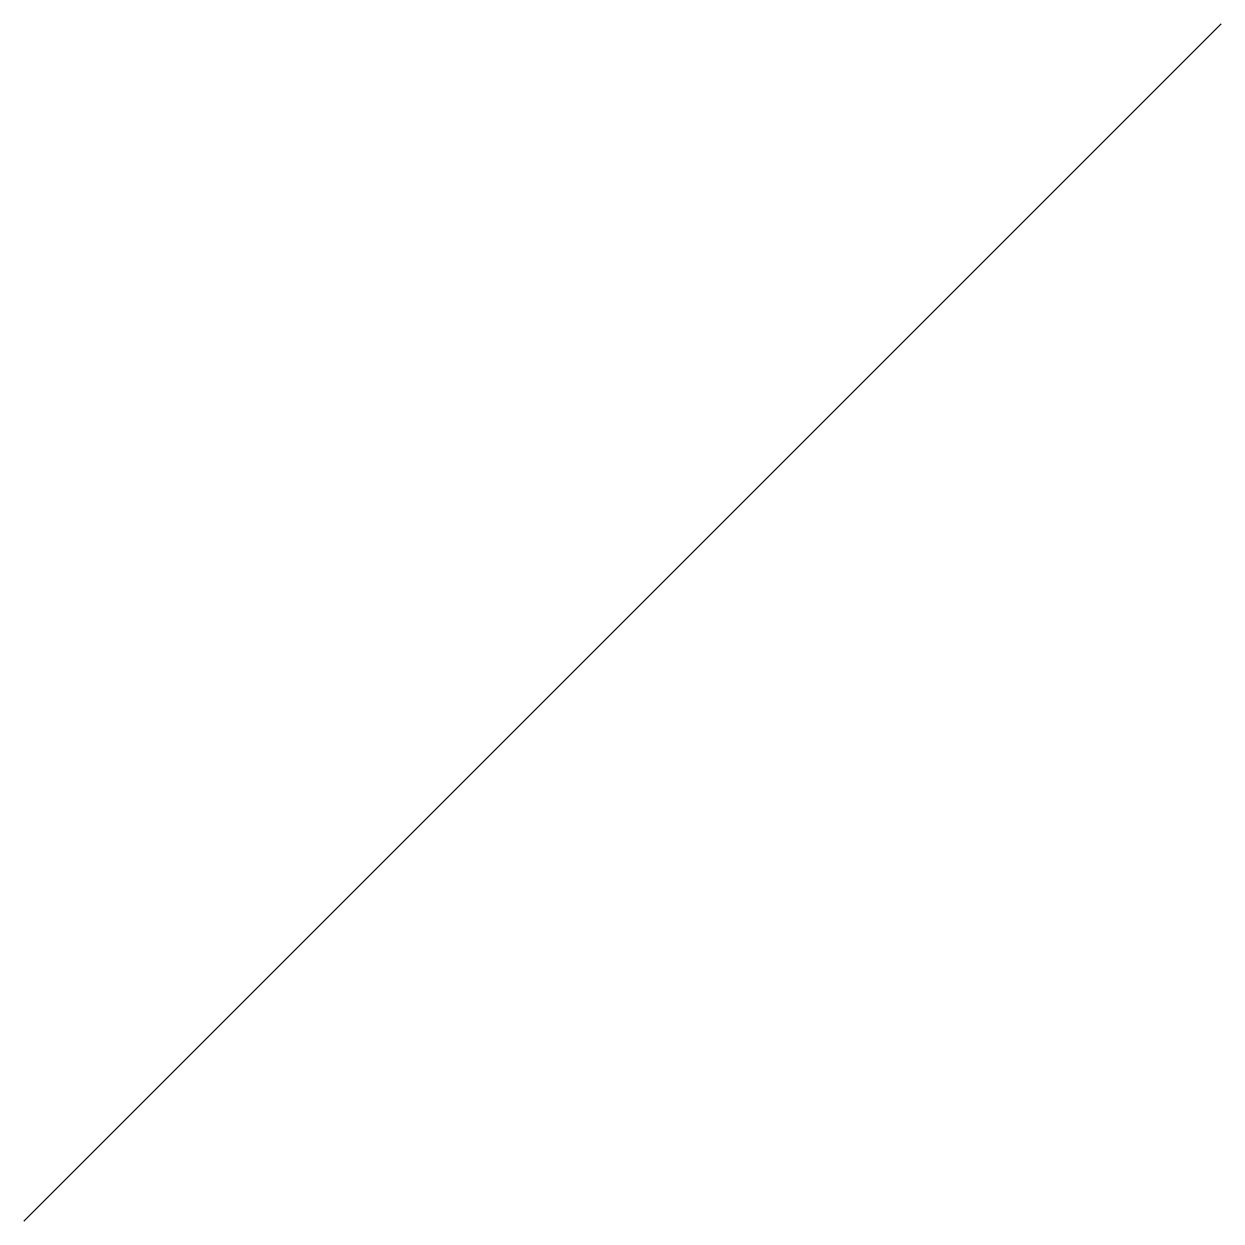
# Model space of a CAD drawing. Extents: x 0 to 100, y 0 to 100.
import ezdxf

# ---------------------------------------------------------------- set-up
doc = ezdxf.new("R2010")
doc.units = 0
doc.layers.add('MY_LAYER', color=7, linetype='CONTINUOUS')

msp = doc.modelspace()

# ---------------------------------------------------------------- linework, layer by layer
at = {"layer": 'MY_LAYER'}
msp.add_line((0, 0), (100, 100), dxfattribs=at)

doc.saveas('drawing.dxf')
